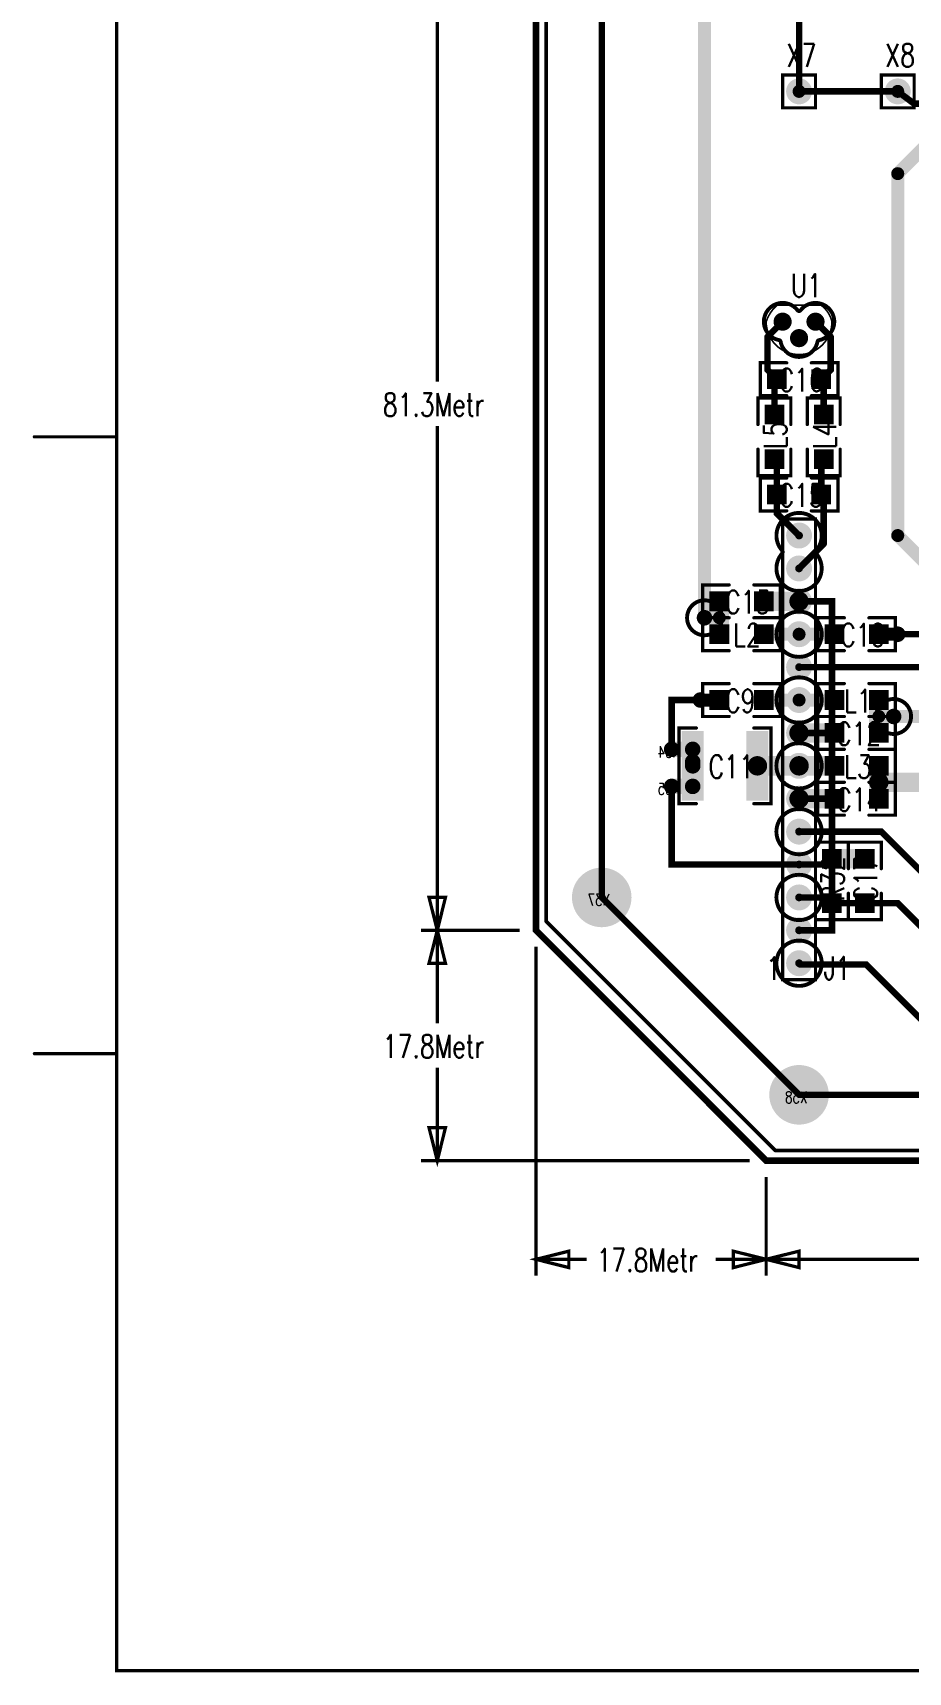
# Model space of a CAD drawing. Extents: x -105 to 180, y -98 to 99.
# Drawn here: x -104.9 to -37.3, y -97.9 to 28.7 of the extents above; entities that cross this region are included whole.
import ezdxf

# ---------------------------------------------------------------- set-up
doc = ezdxf.new("R2010")
doc.units = 0
for name, pattern in [('SIG_0', [2, 1, 1]), ('SIG_1', [2, 1, 1]), ('SIG_14', [2, 1, 1]), ('SIG_15', [2, 1, 1]), ('SIG_16', [2, 1, 1]), ('SIG_17', [2, 1, 1]), ('SIG_18', [2, 1, 1]), ('SIG_2', [2, 1, 1]), ('SIG_3', [2, 1, 1]), ('SIG_34', [2, 1, 1]), ('SIG_35', [2, 1, 1]), ('SIG_36', [2, 1, 1]), ('SIG_59', [2, 1, 1]), ('SIG_61', [2, 1, 1])]:
    doc.linetypes.add(name, pattern=pattern)
for name, color, linetype in [('2D_LINE_00', 1, 'CONTINUOUS'), ('BOARD_OUTLINE_00', 5, 'CONTINUOUS'), ('DIMENSION_24', 5, 'CONTINUOUS'), ('DRIL_NPLTE_THRU_01', 16, 'CONTINUOUS'), ('DRIL_NPLTE_THRU_02', 176, 'CONTINUOUS'), ('DRIL_NPLTE_THRU_04', 56, 'CONTINUOUS'), ('DRIL_PLTE_THRU_01', 16, 'CONTINUOUS'), ('DRIL_PLTE_THRU_02', 176, 'CONTINUOUS'), ('DRIL_PLTE_THRU_04', 56, 'CONTINUOUS'), ('DRIL_SYMBOL', 5, 'CONTINUOUS'), ('PADS_BOT', 2, 'CONTINUOUS'), ('PADS_INNER', 1, 'CONTINUOUS'), ('PADS_TOP', 1, 'CONTINUOUS'), ('PART_NAME_01', 2, 'CONTINUOUS'), ('PART_NAME_04', 4, 'CONTINUOUS'), ('PART_TOP_2DLINE_00', 254, 'CONTINUOUS'), ('PART_TOP_2DLINE_01', 254, 'CONTINUOUS'), ('POUR_OUTLINE_04', 2, 'CONTINUOUS'), ('POUR_VIATHERM_04', 2, 'CONTINUOUS'), ('POUR_VOID_04', 2, 'CONTINUOUS'), ('TEXT_01', 1, 'CONTINUOUS'), ('TEXT_21', 3, 'CONTINUOUS'), ('TEXT_24', 6, 'CONTINUOUS'), ('TEXT_27', 4, 'CONTINUOUS'), ('TRACE_01', 1, 'CONTINUOUS'), ('TRACE_02', 5, 'CONTINUOUS'), ('TRACE_04', 2, 'CONTINUOUS'), ('VIAPTS', 1, 'CONTINUOUS')]:
    doc.layers.add(name, color=color, linetype=linetype)
doc.styles.add('W0$127', font='simplex', dxfattribs={"width": 0.75})
doc.styles.add('W0$2', font='simplex', dxfattribs={"width": 0.75})
doc.styles.add('W0$254', font='simplex', dxfattribs={"width": 0.75})

# ---------------------------------------------------------------- blocks, each defined once
blk = doc.blocks.new('SMOOTH_0$5')
at = {"const_width": 0.25}
blk.add_lwpolyline([(-0.125, 0, 1), (0.125, 0, 1)], format="xyb", close=True, dxfattribs=at)
blk = doc.blocks.new('BOARD_24')
at = {"layer": 'BOARD_OUTLINE_00', "const_width": 0.5}
blk.add_lwpolyline([(0, 0), (-81.28, 0), (-106.68, -25.4), (-106.68, -106.68), (-88.9, -124.46), (7.62, -124.46), (25.4, -106.68), (25.4, -25.4)], close=True, dxfattribs=at)
at = {"layer": 'BOARD_OUTLINE_00'}
for p in [(-106.68, -106.68), (-88.9, -124.46)]:
    blk.add_blockref('SMOOTH_0$5', p, dxfattribs=at)
blk = doc.blocks.new('SMOOTH_0$254')
at = {"const_width": 0.127}
blk.add_lwpolyline([(-0.0635, 0, 1), (0.0635, 0, 1)], format="xyb", close=True, dxfattribs=at)
blk = doc.blocks.new('DRAWING_5')
at = {"layer": '2D_LINE_00', "const_width": 0.254}
blk.add_lwpolyline([(271.78, 0), (271.78, 190.5), (0, 190.5), (0, 0)], close=True, dxfattribs=at)
for points in [[(0, 95.25), (-6.35, 95.25)], [(0, 47.625), (-6.35, 47.625)]]:
    blk.add_lwpolyline(points, dxfattribs=at)
at = {"layer": '2D_LINE_00'}
for p in [(-6.35, 95.25), (0, 95.25), (-6.35, 47.625), (0, 47.625), (0, 0)]:
    blk.add_blockref('SMOOTH_0$254', p, dxfattribs=at)
blk = doc.blocks.new('D_2dfeghi_53')
at = {"layer": 'DIMENSION_24'}
for points, const_width in [([(-1.27, 81.28), (-8.89, 81.28)], 0.254), ([(-7.62, 81.28), (-7.62, 42.35)], 0.254), ([(0, 81.28), (0, 81.28)], 0.0254), ([(-7.62, 0), (-7.62, 38.93)], 0.254), ([(-1.27, 0), (-8.89, 0)], 0.254), ([(0, 0), (0, 0)], 0.0254)]:
    blk.add_lwpolyline(points, dxfattribs=dict(at, const_width=const_width))
at = {"layer": 'DIMENSION_24', "const_width": 0.254}
for points in [[(-7.62, 81.28), (-6.99, 78.74), (-8.26, 78.74)], [(-7.62, 0), (-8.26, 2.54), (-6.99, 2.54)]]:
    blk.add_lwpolyline(points, close=True, dxfattribs=at)
at = {"layer": 'TEXT_24', "style": 'W0$254', "width": 0.75}
blk.add_text('81.3Metr', height=1.778, dxfattribs=at).set_placement((-11.83, 39.69))
blk = doc.blocks.new('D_2dfeghi_54')
at = {"layer": 'DIMENSION_24'}
for points, const_width in [([(-19.05, 17.78), (-26.67, 17.78)], 0.254), ([(-25.4, 17.78), (-25.4, 10.6)], 0.254), ([(-17.78, 17.78), (-17.78, 17.78)], 0.0254), ([(-25.4, 0), (-25.4, 7.18)], 0.254), ([(-1.27, 0), (-26.67, 0)], 0.254), ([(0, 0), (0, 0)], 0.0254)]:
    blk.add_lwpolyline(points, dxfattribs=dict(at, const_width=const_width))
at = {"layer": 'DIMENSION_24', "const_width": 0.254}
for points in [[(-25.4, 17.78), (-24.77, 15.24), (-26.04, 15.24)], [(-25.4, 0), (-26.04, 2.54), (-24.77, 2.54)]]:
    blk.add_lwpolyline(points, close=True, dxfattribs=at)
at = {"layer": 'TEXT_24', "style": 'W0$254', "width": 0.75}
blk.add_text('17.8Metr', height=1.778, dxfattribs=at).set_placement((-29.61, 7.94))
blk = doc.blocks.new('D_1dfeghi_55')
at = {"layer": 'DIMENSION_24'}
for points, const_width in [([(0, 0), (0, 0)], 0.0254), ([(0, -1.27), (0, -26.67)], 0.254), ([(17.78, -19.05), (17.78, -26.67)], 0.254), ([(17.78, -17.78), (17.78, -17.78)], 0.0254), ([(0, -25.4), (3.91, -25.4)], 0.254), ([(17.78, -25.4), (13.87, -25.4)], 0.254)]:
    blk.add_lwpolyline(points, dxfattribs=dict(at, const_width=const_width))
at = {"layer": 'DIMENSION_24', "const_width": 0.254}
for points in [[(0, -25.4), (2.54, -24.77), (2.54, -26.04)], [(17.78, -25.4), (15.24, -26.04), (15.24, -24.77)]]:
    blk.add_lwpolyline(points, close=True, dxfattribs=at)
at = {"layer": 'TEXT_24', "style": 'W0$254', "width": 0.75}
blk.add_text('17.8Metr', height=1.778, dxfattribs=at).set_placement((4.68, -26.35))
blk = doc.blocks.new('D_1dfeghi_56')
at = {"layer": 'DIMENSION_24'}
for points, const_width in [([(0, 0), (0, 0)], 0.0254), ([(0, -1.27), (0, -8.89)], 0.254), ([(0, -7.62), (43.05, -7.62)], 0.254)]:
    blk.add_lwpolyline(points, dxfattribs=dict(at, const_width=const_width))
at = {"layer": 'DIMENSION_24', "const_width": 0.254}
blk.add_lwpolyline([(0, -7.62), (2.54, -6.99), (2.54, -8.26)], close=True, dxfattribs=at)
blk = doc.blocks.new('POUR_VOID_27')
at = {"layer": 'POUR_VOID_04', "const_width": 0.3}
blk.add_lwpolyline([(-526.18, -438.15, 1), (-523.48, -438.15, 1)], format="xyb", close=True, dxfattribs=at)
blk = doc.blocks.new('POUR_VOID_26')
at = {"layer": 'POUR_VOID_04', "const_width": 0.3}
blk.add_lwpolyline([(-522.86, -421.38, 1), (-517.22, -421.38, 1)], format="xyb", close=True, dxfattribs=at)
blk = doc.blocks.new('POUR_VOID_25')
at = {"layer": 'POUR_VOID_04', "const_width": 0.3}
blk.add_lwpolyline([(-518.38, -426.06, 1), (-512.34, -426.06, 1)], format="xyb", close=True, dxfattribs=at)
blk = doc.blocks.new('POUR_VOID_24')
at = {"layer": 'POUR_VOID_04', "const_width": 0.3}
blk.add_lwpolyline([(-512.28, -429.06, 1), (-506.64, -429.06, 1)], format="xyb", close=True, dxfattribs=at)
blk = doc.blocks.new('POUR_VOID_23')
at = {"layer": 'POUR_VOID_04', "const_width": 0.3}
blk.add_lwpolyline([(-501.73, -448.31, 1), (-499.03, -448.31, 1)], format="xyb", close=True, dxfattribs=at)
blk = doc.blocks.new('POUR_VOID_22')
at = {"layer": 'POUR_VOID_04', "const_width": 0.3}
blk.add_lwpolyline([(-557.29, -425.45, 1), (-554.59, -425.45, 1)], format="xyb", close=True, dxfattribs=at)
blk = doc.blocks.new('POUR_VOID_21')
at = {"layer": 'POUR_VOID_04', "const_width": 0.3}
blk.add_lwpolyline([(-546.78, -358.14, 1), (-542.88, -358.14, 1)], format="xyb", close=True, dxfattribs=at)
blk = doc.blocks.new('POUR_VOID_20')
at = {"layer": 'POUR_VOID_04', "const_width": 0.3}
blk.add_lwpolyline([(-548.520938, -401.708038, -1.450670788), (-547.096886, -404.014052, 0.307097499), (-547.215948, -404.133114, -0.8264384271), (-550.064052, -404.133114, 0.307097499), (-550.183114, -404.014052, -1.450670788), (-548.759062, -401.708038, 0.493547083)], format="xyb", close=True, dxfattribs=at)
blk = doc.blocks.new('POUR_VOID_19')
at = {"layer": 'POUR_VOID_04', "const_width": 0.3}
blk.add_lwpolyline([(-549.94, -420.27, -2.243148), (-547.34, -420.27, 0.383314), (-547.34, -420.47, -2.243148), (-549.94, -420.47, 0.383314)], format="xyb", close=True, dxfattribs=at)
blk = doc.blocks.new('POUR_VOID_18')
at = {"layer": 'POUR_VOID_04', "const_width": 0.3}
blk.add_lwpolyline([(-550.39, -426.72, 1), (-546.89, -426.72, 1)], format="xyb", close=True, dxfattribs=at)
blk = doc.blocks.new('POUR_VOID_17')
at = {"layer": 'POUR_VOID_04', "const_width": 0.3}
blk.add_lwpolyline([(-550.39, -431.8, 1), (-546.89, -431.8, 1)], format="xyb", close=True, dxfattribs=at)
blk = doc.blocks.new('POUR_VOID_16')
at = {"layer": 'POUR_VOID_04', "const_width": 0.3}
blk.add_lwpolyline([(-550.39, -436.88, 1), (-546.89, -436.88, 1)], format="xyb", close=True, dxfattribs=at)
blk = doc.blocks.new('POUR_VOID_15')
at = {"layer": 'POUR_VOID_04', "const_width": 0.3}
blk.add_lwpolyline([(-550.39, -441.96, 1), (-546.89, -441.96, 1)], format="xyb", close=True, dxfattribs=at)
blk = doc.blocks.new('POUR_VOID_14')
at = {"layer": 'POUR_VOID_04', "const_width": 0.3}
blk.add_lwpolyline([(-550.39, -447.04, 1), (-546.89, -447.04, 1)], format="xyb", close=True, dxfattribs=at)
blk = doc.blocks.new('POUR_VOID_13')
at = {"layer": 'POUR_VOID_04', "const_width": 0.3}
blk.add_lwpolyline([(-550.39, -452.12, 1), (-546.89, -452.12, 1)], format="xyb", close=True, dxfattribs=at)
blk = doc.blocks.new('POUR_VOID_12')
at = {"layer": 'POUR_VOID_04', "const_width": 0.3}
blk.add_lwpolyline([(-542.69, -433.07, 1), (-539.99, -433.07, 1)], format="xyb", close=True, dxfattribs=at)
blk = doc.blocks.new('POUR_VOID_11')
at = {"layer": 'POUR_VOID_04', "const_width": 0.3}
blk.add_lwpolyline([(-523.64, -363.86, 1), (-520.94, -363.86, 1)], format="xyb", close=True, dxfattribs=at)
blk = doc.blocks.new('POUR_VOID_10')
at = {"layer": 'POUR_VOID_04', "const_width": 0.3}
blk.add_lwpolyline([(-532.44, -370.84, 1), (-522.93, -370.84, 1)], format="xyb", close=True, dxfattribs=at)
blk = doc.blocks.new('POUR_VOID_9')
at = {"layer": 'POUR_VOID_04', "const_width": 0.3}
blk.add_lwpolyline([(-534.08, -381.95, 1), (-530.18, -381.95, 1)], format="xyb", close=True, dxfattribs=at)
blk = doc.blocks.new('POUR_VOID_8')
at = {"layer": 'POUR_VOID_04', "const_width": 0.3}
blk.add_lwpolyline([(-529.16, -420.39), (-529.16, -422.89, -0.414214), (-529.61, -423.34), (-532.11, -423.34, -0.414214), (-532.56, -422.89), (-532.56, -420.39, -0.414214), (-532.11, -419.94), (-529.61, -419.94, -0.414214)], format="xyb", close=True, dxfattribs=at)
blk = doc.blocks.new('POUR_VOID_7')
at = {"layer": 'POUR_VOID_04', "const_width": 0.3}
blk.add_lwpolyline([(-513.48, -350.52, 1), (-510.78, -350.52, 1)], format="xyb", close=True, dxfattribs=at)
blk = doc.blocks.new('POUR_VOID_6')
at = {"layer": 'POUR_VOID_04', "const_width": 0.3}
blk.add_lwpolyline([(-498.46, -374.65, 1), (-488.96, -374.65, 1)], format="xyb", close=True, dxfattribs=at)
blk = doc.blocks.new('POUR_VOID_5')
at = {"layer": 'POUR_VOID_04', "const_width": 0.3}
blk.add_lwpolyline([(-486.96, -393.67, -4.964607), (-488.89, -395.47, 0.676408), (-489.09, -395.27, -0.465493), (-494.12, -392.61, 0.502698), (-494.34, -392.51, -0.347652), (-499.5, -391.66, 0.401293), (-499.71, -391.64, -0.296276), (-505.14, -392.28, 0.344346), (-505.32, -392.32, -0.304182), (-511.13, -393.97, 0.36004), (-511.31, -394.04, -0.308704), (-515.95, -396.4, 0.448709), (-516.12, -396.55, -0.398169), (-519.87, -400.42, 0.562848), (-519.99, -400.64, -3.370465), (-523.41, -398.9, 0.562847), (-523.31, -398.67, -0.594014), (-520.09, -392.58, 0.448709), (-519.94, -392.41, -0.4911), (-514.77, -387.24, 0.360041), (-514.61, -387.14, -0.48598), (-506.61, -384.21, 0.344345), (-506.42, -384.19, -0.477045), (-498.67, -385.1, 0.401294), (-498.47, -385.15, -0.535524), (-492.19, -388.3, 0.502698), (-491.98, -388.42, -0.69952), (-487.14, -393.46, 0.676408)], format="xyb", close=True, dxfattribs=at)
blk = doc.blocks.new('POUR_VOID_4')
at = {"layer": 'POUR_VOID_04', "const_width": 0.3}
blk.add_lwpolyline([(-485.22, -431.17, 1), (-482.52, -431.17, 1)], format="xyb", close=True, dxfattribs=at)
blk = doc.blocks.new('POUR_VOID_3')
at = {"layer": 'POUR_VOID_04', "const_width": 0.3}
blk.add_lwpolyline([(-472.84, -350.76), (-472.84, -352.96, -0.414214), (-473.29, -353.41), (-474.31, -353.41, -0.414214), (-474.76, -352.96), (-474.76, -350.76, -0.414214), (-474.31, -350.31), (-473.29, -350.31, -0.414214)], format="xyb", close=True, dxfattribs=at)
blk = doc.blocks.new('POUR_OUTLINE_2')
at = {"layer": 'POUR_OUTLINE_04', "const_width": 0.3}
blk.add_lwpolyline([(-437.665, -448.820736), (-437.665, -369.059264, 0.1989123674), (-437.708934, -368.953198), (-462.933198, -343.728934, 0.1989123674), (-463.039264, -343.685), (-542.800736, -343.685, 0.1989123674), (-542.906802, -343.728934), (-568.131066, -368.953198, 0.1989123674), (-568.175, -369.059264), (-568.175, -448.820736, 0.1989123674), (-568.131066, -448.926802), (-550.526802, -466.531066, 0.1989123674), (-550.420736, -466.575), (-455.419264, -466.575, 0.1989123674), (-455.313198, -466.531066), (-437.708934, -448.926802, 0.1989123674)], format="xyb", close=True, dxfattribs=at)
for name in ['POUR_VOID_7', 'POUR_VOID_3', 'POUR_VOID_21', 'POUR_VOID_11', 'POUR_VOID_10', 'POUR_VOID_6', 'POUR_VOID_9', 'POUR_VOID_5', 'POUR_VOID_20', 'POUR_VOID_19', 'POUR_VOID_26', 'POUR_VOID_8', 'POUR_VOID_22', 'POUR_VOID_25', 'POUR_VOID_18', 'POUR_VOID_24', 'POUR_VOID_17', 'POUR_VOID_4', 'POUR_VOID_12', 'POUR_VOID_16', 'POUR_VOID_27', 'POUR_VOID_15', 'POUR_VOID_14', 'POUR_VOID_23', 'POUR_VOID_13']:
    blk.add_blockref(name, (0, 0))
blk = doc.blocks.new('POUR_VIATHERM_34')
at = {"layer": 'POUR_VIATHERM_04'}
for points in [[(-556.26, -431.2), (-556.26, -431.2)], [(-556.86, -431.8), (-556.86, -431.8)], [(-556.26, -432.4), (-556.26, -432.4)], [(-555.66, -431.8), (-555.66, -431.8)]]:
    blk.add_lwpolyline(points, dxfattribs=at)
blk = doc.blocks.new('POUR_VIATHERM_35')
at = {"layer": 'POUR_VIATHERM_04'}
for points in [[(-541.02, -426.12), (-541.02, -426.12)], [(-541.62, -426.72), (-541.62, -426.72)], [(-541.02, -427.32), (-541.02, -427.32)], [(-540.42, -426.72), (-540.42, -426.72)]]:
    blk.add_lwpolyline(points, dxfattribs=at)
blk = doc.blocks.new('POUR_HEADER_1')
for name in ['POUR_OUTLINE_2', 'POUR_VIATHERM_35', 'POUR_VIATHERM_34']:
    blk.add_blockref(name, (541.02, 343.535))
blk = doc.blocks.new('PART_BODY_TOP_1')
at = {"layer": 'PART_TOP_2DLINE_00', "const_width": 0.254}
for points in [[(-0.9525, 1.27), (-2.9972, 1.27), (-2.9972, -1.27), (-0.9525, -1.27)], [(0.9525, 1.27), (2.9972, 1.27), (2.9972, -1.27), (0.9525, -1.27)]]:
    blk.add_lwpolyline(points, dxfattribs=at)
at = {"layer": 'PART_TOP_2DLINE_00'}
for p in [(-2.9972, 1.27), (-0.9525, 1.27), (0.9525, 1.27), (2.9972, 1.27), (-2.9972, -1.27), (-0.9525, -1.27), (0.9525, -1.27), (2.9972, -1.27)]:
    blk.add_blockref('SMOOTH_0$254', p, dxfattribs=at)
blk = doc.blocks.new('DRIL_SYMBOL_0')
at = {"layer": 'DRIL_SYMBOL', "const_width": 0.0508}
for points in [[(-0.254, 0), (0.254, 0)], [(0, -0.254), (0, 0.254)]]:
    blk.add_lwpolyline(points, dxfattribs=at)
blk = doc.blocks.new('DRIL_HOLE_0')
blk.add_lwpolyline([(0, 0, 1), (0, 0, 1)], format="xyb", close=True)
blk.add_blockref('DRIL_SYMBOL_0', (0, 0))
blk = doc.blocks.new('PAD_0')
blk.add_lwpolyline([(0, 0, 1), (0, 0, 1)], format="xyb", close=True)
blk = doc.blocks.new('PAD_1')
at = {"const_width": 1.524}
blk.add_lwpolyline([(-0.762, 0), (0.762, 0)], dxfattribs=at)
blk = doc.blocks.new('STK_TOP_5')
at = {"layer": 'DRIL_PLTE_THRU_01'}
blk.add_blockref('DRIL_HOLE_0', (0, 0), dxfattribs=at)
at = {"layer": 'DRIL_PLTE_THRU_02'}
blk.add_blockref('DRIL_HOLE_0', (0, 0), dxfattribs=at)
at = {"layer": 'DRIL_PLTE_THRU_04'}
blk.add_blockref('DRIL_HOLE_0', (0, 0), dxfattribs=at)
at = {"layer": 'PADS_BOT'}
blk.add_blockref('PAD_0', (0, 0), dxfattribs=at)
at = {"layer": 'PADS_INNER'}
blk.add_blockref('PAD_0', (0, 0), dxfattribs=at)
at = {"layer": 'PADS_TOP'}
blk.add_blockref('PAD_1', (0, 0), dxfattribs=at)
blk = doc.blocks.new('SYM_TOP_2')
for name, p in [('PART_BODY_TOP_1', (0, 0)), ('STK_TOP_5', (-1.7145, 0)), ('STK_TOP_5', (1.7145, 0))]:
    blk.add_blockref(name, p)
blk = doc.blocks.new('PART_TOP_18')
blk.add_blockref('SYM_TOP_2', (0, 0))
at = {"layer": 'PART_NAME_01', "style": 'W0$254', "width": 0.75}
blk.add_text('C15', height=1.778, rotation=180, dxfattribs=at).set_placement((1.5875, 0.9525))
blk = doc.blocks.new('PART_TOP_25')
blk.add_blockref('SYM_TOP_2', (0, 0))
at = {"layer": 'PART_NAME_01', "style": 'W0$254', "width": 0.75}
blk.add_text('L3', height=1.778, dxfattribs=at).set_placement((-0.9525, -0.9525))
blk = doc.blocks.new('PART_TOP_26')
blk.add_blockref('SYM_TOP_2', (0, 0))
at = {"layer": 'PART_NAME_01', "style": 'W0$254', "width": 0.75}
blk.add_text('L1', height=1.778, dxfattribs=at).set_placement((-0.9525, -0.9525))
blk = doc.blocks.new('PART_TOP_27')
blk.add_blockref('SYM_TOP_2', (0, 0))
at = {"layer": 'PART_NAME_01', "style": 'W0$254', "width": 0.75}
blk.add_text('L2', height=1.778, rotation=180, dxfattribs=at).set_placement((0.63, 0.95))
blk = doc.blocks.new('PART_TOP_28')
blk.add_blockref('SYM_TOP_2', (0, 0))
at = {"layer": 'PART_NAME_01', "style": 'W0$254', "width": 0.75}
blk.add_text('C14', height=1.778, rotation=180, dxfattribs=at).set_placement((1.5875, 0.9525))
blk = doc.blocks.new('PART_TOP_29')
blk.add_blockref('SYM_TOP_2', (0, 0))
at = {"layer": 'PART_NAME_01', "style": 'W0$254', "width": 0.75}
blk.add_text('C12', height=1.778, rotation=180, dxfattribs=at).set_placement((1.5875, 0.9525))
blk = doc.blocks.new('PART_TOP_30')
blk.add_blockref('SYM_TOP_2', (0, 0))
at = {"layer": 'PART_NAME_01', "style": 'W0$254', "width": 0.75}
blk.add_text('C13', height=1.778, rotation=180, dxfattribs=at).set_placement((1.27, 0.95))
blk = doc.blocks.new('PART_TOP_35')
blk.add_blockref('SYM_TOP_2', (0, 0))
at = {"layer": 'PART_NAME_01', "style": 'W0$254', "width": 0.75}
blk.add_text('L4', height=1.778, dxfattribs=at).set_placement((-0.9525, -0.9525))
blk = doc.blocks.new('PART_TOP_36')
blk.add_blockref('SYM_TOP_2', (0, 0))
at = {"layer": 'PART_NAME_01', "style": 'W0$254', "width": 0.75}
blk.add_text('L5', height=1.778, dxfattribs=at).set_placement((-0.9525, -0.9525))
blk = doc.blocks.new('PART_TOP_37')
blk.add_blockref('SYM_TOP_2', (0, 0))
at = {"layer": 'PART_NAME_01', "style": 'W0$254', "width": 0.75}
blk.add_text('C16', height=1.778, rotation=180, dxfattribs=at).set_placement((1.5875, 0.9525))
blk = doc.blocks.new('PART_BODY_TOP_7')
at = {"layer": 'PART_TOP_2DLINE_00', "const_width": 0.254}
blk.add_lwpolyline([(-1.27, 1.27), (34.29, 1.27), (34.29, -1.27), (-1.27, -1.27)], close=True, dxfattribs=at)
at = {"layer": 'PART_TOP_2DLINE_00'}
for p in [(-1.27, 1.27), (34.29, 1.27), (-1.27, -1.27), (34.29, -1.27)]:
    blk.add_blockref('SMOOTH_0$254', p, dxfattribs=at)
blk = doc.blocks.new('DRIL_SYMBOL_0$6')
at = {"layer": 'DRIL_SYMBOL', "const_width": 0.0508}
for points in [[(-0.254, 0), (0.254, 0)], [(0, -0.254), (0, 0.254)]]:
    blk.add_lwpolyline(points, dxfattribs=at)
blk = doc.blocks.new('DRIL_HOLE_0$6')
at = {"const_width": 0.3}
blk.add_lwpolyline([(-0.15, 0, 1), (0.15, 0, 1)], format="xyb", close=True, dxfattribs=at)
blk.add_blockref('DRIL_SYMBOL_0$6', (0, 0))
blk = doc.blocks.new('PAD_5')
at = {"const_width": 1}
blk.add_lwpolyline([(0, -0.5, 1), (0, 0.5, 1)], format="xyb", close=True, dxfattribs=at)
blk = doc.blocks.new('STK_TOP_142')
at = {"layer": 'DRIL_PLTE_THRU_01'}
blk.add_blockref('DRIL_HOLE_0$6', (0, 0), dxfattribs=at)
at = {"layer": 'DRIL_PLTE_THRU_02'}
blk.add_blockref('DRIL_HOLE_0$6', (0, 0), dxfattribs=at)
at = {"layer": 'DRIL_PLTE_THRU_04'}
blk.add_blockref('DRIL_HOLE_0$6', (0, 0), dxfattribs=at)
at = {"layer": 'PADS_BOT'}
blk.add_blockref('PAD_5', (0, 0), dxfattribs=at)
at = {"layer": 'PADS_INNER'}
blk.add_blockref('PAD_5', (0, 0), dxfattribs=at)
at = {"layer": 'PADS_TOP'}
blk.add_blockref('PAD_5', (0, 0), dxfattribs=at)
blk = doc.blocks.new('SYM_TOP_20')
for name, p in [('PART_BODY_TOP_7', (0, 0)), ('STK_TOP_142', (0, 0)), ('STK_TOP_142', (2.54, 0)), ('STK_TOP_142', (5.08, 0)), ('STK_TOP_142', (7.62, 0)), ('STK_TOP_142', (10.16, 0)), ('STK_TOP_142', (12.7, 0)), ('STK_TOP_142', (15.24, 0)), ('STK_TOP_142', (17.78, 0)), ('STK_TOP_142', (20.32, 0)), ('STK_TOP_142', (22.86, 0)), ('STK_TOP_142', (25.4, 0)), ('STK_TOP_142', (27.94, 0)), ('STK_TOP_142', (30.48, 0)), ('STK_TOP_142', (33.02, 0))]:
    blk.add_blockref(name, p)
blk = doc.blocks.new('PART_TOP_59')
blk.add_blockref('SYM_TOP_20', (0, 0))
at = {"layer": 'PART_NAME_01', "style": 'W0$254', "width": 0.75}
blk.add_text('J1', height=1.778, rotation=270, dxfattribs=at).set_placement((-1.27, -1.91))
blk = doc.blocks.new('PART_TOP_66')
blk.add_blockref('SYM_TOP_2', (0, 0))
at = {"layer": 'PART_NAME_01', "style": 'W0$254', "width": 0.75}
blk.add_text('C17', height=1.778, rotation=180, dxfattribs=at).set_placement((1.59, 0.95))
blk = doc.blocks.new('PART_TOP_67')
blk.add_blockref('SYM_TOP_2', (0, 0))
at = {"layer": 'PART_NAME_01', "style": 'W0$254', "width": 0.75}
blk.add_text('R32', height=1.778, rotation=180, dxfattribs=at).set_placement((1.59, 0.95))
blk = doc.blocks.new('PART_TOP_90')
blk.add_blockref('SYM_TOP_2', (0, 0))
at = {"layer": 'PART_NAME_01', "style": 'W0$254', "width": 0.75}
blk.add_text('C10', height=1.778, rotation=180, dxfattribs=at).set_placement((1.27, 0.95))
blk = doc.blocks.new('PART_TOP_91')
blk.add_blockref('SYM_TOP_2', (0, 0))
at = {"layer": 'PART_NAME_01', "style": 'W0$254', "width": 0.75}
blk.add_text('C9', height=1.778, rotation=180, dxfattribs=at).set_placement((1.27, 0.95))
blk = doc.blocks.new('PART_BODY_TOP_9')
at = {"layer": 'PART_TOP_2DLINE_00', "const_width": 0.254}
blk.add_lwpolyline([(-1.27, 1.27), (1.27, 1.27), (1.27, -1.27), (-1.27, -1.27)], close=True, dxfattribs=at)
at = {"layer": 'PART_TOP_2DLINE_00'}
for p in [(-1.27, 1.27), (1.27, 1.27), (-1.27, -1.27), (1.27, -1.27)]:
    blk.add_blockref('SMOOTH_0$254', p, dxfattribs=at)
blk = doc.blocks.new('DRIL_SYMBOL_1')
at = {"layer": 'DRIL_SYMBOL', "const_width": 0.0508}
for points in [[(-0.254, 0), (0.254, 0)], [(0, -0.254), (0, 0.254)]]:
    blk.add_lwpolyline(points, dxfattribs=at)
blk = doc.blocks.new('DRIL_HOLE_1')
at = {"const_width": 0.5}
blk.add_lwpolyline([(-0.25, 0, 1), (0.25, 0, 1)], format="xyb", close=True, dxfattribs=at)
blk.add_blockref('DRIL_SYMBOL_1', (0, 0))
blk = doc.blocks.new('STK_TOP_38')
at = {"layer": 'DRIL_PLTE_THRU_01'}
blk.add_blockref('DRIL_HOLE_1', (0, 0), dxfattribs=at)
at = {"layer": 'DRIL_PLTE_THRU_02'}
blk.add_blockref('DRIL_HOLE_1', (0, 0), dxfattribs=at)
at = {"layer": 'DRIL_PLTE_THRU_04'}
blk.add_blockref('DRIL_HOLE_1', (0, 0), dxfattribs=at)
at = {"layer": 'PADS_BOT'}
blk.add_blockref('PAD_5', (0, 0), dxfattribs=at)
at = {"layer": 'PADS_INNER'}
blk.add_blockref('PAD_5', (0, 0), dxfattribs=at)
at = {"layer": 'PADS_TOP'}
blk.add_blockref('PAD_5', (0, 0), dxfattribs=at)
blk = doc.blocks.new('SYM_TOP_15')
for name in ['PART_BODY_TOP_9', 'STK_TOP_38']:
    blk.add_blockref(name, (0, 0))
blk = doc.blocks.new('PART_TOP_100')
blk.add_blockref('SYM_TOP_15', (0, 0))
at = {"layer": 'PART_NAME_01', "style": 'W0$254', "width": 0.75}
blk.add_text('X7', height=1.778, dxfattribs=at).set_placement((-0.9525, 1.905))
blk = doc.blocks.new('PART_TOP_101')
blk.add_blockref('SYM_TOP_15', (0, 0))
at = {"layer": 'PART_NAME_01', "style": 'W0$254', "width": 0.75}
blk.add_text('X8', height=1.778, dxfattribs=at).set_placement((-0.9525, 1.905))
blk = doc.blocks.new('PART_BODY_TOP_22')
at = {"layer": 'PART_TOP_2DLINE_00', "const_width": 0.254}
for points in [[(-2.2225, 2.921), (-3.556, 2.921), (-3.556, -2.921), (-2.2225, -2.921)], [(2.2225, 2.921), (3.556, 2.921), (3.556, -2.921), (2.2225, -2.921)]]:
    blk.add_lwpolyline(points, dxfattribs=at)
at = {"layer": 'PART_TOP_2DLINE_00'}
for p in [(-3.556, 2.921), (-2.2225, 2.921), (2.2225, 2.921), (3.556, 2.921), (-3.556, -2.921), (-2.2225, -2.921), (2.2225, -2.921), (3.556, -2.921)]:
    blk.add_blockref('SMOOTH_0$254', p, dxfattribs=at)
blk = doc.blocks.new('PAD_13')
at = {"const_width": 1.7}
blk.add_lwpolyline([(-2.7, 0), (2.7, 0)], dxfattribs=at)
blk = doc.blocks.new('STK_TOP_122')
at = {"layer": 'DRIL_PLTE_THRU_01'}
blk.add_blockref('DRIL_HOLE_0', (0, 0), dxfattribs=at)
at = {"layer": 'DRIL_PLTE_THRU_02'}
blk.add_blockref('DRIL_HOLE_0', (0, 0), dxfattribs=at)
at = {"layer": 'DRIL_PLTE_THRU_04'}
blk.add_blockref('DRIL_HOLE_0', (0, 0), dxfattribs=at)
at = {"layer": 'PADS_BOT'}
blk.add_blockref('PAD_0', (0, 0), dxfattribs=at)
at = {"layer": 'PADS_INNER'}
blk.add_blockref('PAD_0', (0, 0), dxfattribs=at)
at = {"layer": 'PADS_TOP', "rotation": 90}
blk.add_blockref('PAD_13', (0, 0), dxfattribs=at)
blk = doc.blocks.new('SYM_TOP_16')
for name, p in [('PART_BODY_TOP_22', (0, 0)), ('STK_TOP_122', (-2.5, 0)), ('STK_TOP_122', (2.5, 0))]:
    blk.add_blockref(name, p)
blk = doc.blocks.new('PART_TOP_113')
blk.add_blockref('SYM_TOP_16', (0, 0))
at = {"layer": 'PART_NAME_01', "style": 'W0$254', "width": 0.75}
blk.add_text('C11', height=1.778, rotation=180, dxfattribs=at).set_placement((1.27, 0.95))
blk = doc.blocks.new('SMOOTH_0$127')
at = {"const_width": 0.0635}
blk.add_lwpolyline([(-0.03175, 0, 1), (0.03175, 0, 1)], format="xyb", close=True, dxfattribs=at)
blk = doc.blocks.new('PART_BODY_TOP_4')
at = {"layer": 'PART_TOP_2DLINE_01', "const_width": 0.127}
blk.add_lwpolyline([(-2.9718, 1.27, 0.13342849), (-3.81, 0, 1), (1.27, 0, 0.17902762), (0.4318, 1.27)], format="xyb", dxfattribs=at)
blk.add_lwpolyline([(-2.9718, 1.27), (0.4318, 1.27)], dxfattribs=at)
at = {"layer": 'PART_TOP_2DLINE_01'}
for p in [(-2.9718, 1.27), (-2.9718, 1.27), (0.4318, 1.27), (0.4318, 1.27), (-3.81, 0), (1.27, 0)]:
    blk.add_blockref('SMOOTH_0$127', p, dxfattribs=at)
blk = doc.blocks.new('DRIL_SYMBOL_0$8')
at = {"layer": 'DRIL_SYMBOL', "const_width": 0.0508}
for points in [[(-0.254, 0), (0.254, 0)], [(0, -0.254), (0, 0.254)]]:
    blk.add_lwpolyline(points, dxfattribs=at)
blk = doc.blocks.new('DRIL_HOLE_0$8')
at = {"const_width": 0.4}
blk.add_lwpolyline([(-0.2, 0, 1), (0.2, 0, 1)], format="xyb", close=True, dxfattribs=at)
blk.add_blockref('DRIL_SYMBOL_0$8', (0, 0))
blk = doc.blocks.new('PAD_18')
at = {"const_width": 0.7}
blk.add_lwpolyline([(0, -0.35, 1), (0, 0.35, 1)], format="xyb", close=True, dxfattribs=at)
blk = doc.blocks.new('STK_TOP_140')
at = {"layer": 'DRIL_PLTE_THRU_01'}
blk.add_blockref('DRIL_HOLE_0$8', (0, 0), dxfattribs=at)
at = {"layer": 'DRIL_PLTE_THRU_02'}
blk.add_blockref('DRIL_HOLE_0$8', (0, 0), dxfattribs=at)
at = {"layer": 'DRIL_PLTE_THRU_04'}
blk.add_blockref('DRIL_HOLE_0$8', (0, 0), dxfattribs=at)
at = {"layer": 'PADS_BOT'}
blk.add_blockref('PAD_18', (0, 0), dxfattribs=at)
at = {"layer": 'PADS_INNER'}
blk.add_blockref('PAD_18', (0, 0), dxfattribs=at)
at = {"layer": 'PADS_TOP'}
blk.add_blockref('PAD_18', (0, 0), dxfattribs=at)
blk = doc.blocks.new('SYM_TOP_19')
for name, p in [('PART_BODY_TOP_4', (0, 0)), ('STK_TOP_140', (-2.54, 0)), ('STK_TOP_140', (0, 0)), ('STK_TOP_140', (-1.27, -1.27))]:
    blk.add_blockref(name, p)
blk = doc.blocks.new('PART_TOP_122')
blk.add_blockref('SYM_TOP_19', (0, 0))
at = {"layer": 'PART_NAME_01', "style": 'W0$254', "width": 0.75}
blk.add_text('U1', height=1.778, dxfattribs=at).set_placement((-1.905, 1.905))
blk = doc.blocks.new('PAD_19')
at = {"const_width": 0.6}
blk.add_lwpolyline([(0, -0.3, 1), (0, 0.3, 1)], format="xyb", close=True, dxfattribs=at)
blk = doc.blocks.new('STK_BOT_151')
at = {"layer": 'DRIL_PLTE_THRU_01'}
blk.add_blockref('DRIL_HOLE_0$6', (0, 0), dxfattribs=at)
at = {"layer": 'DRIL_PLTE_THRU_02'}
blk.add_blockref('DRIL_HOLE_0$6', (0, 0), dxfattribs=at)
at = {"layer": 'DRIL_PLTE_THRU_04'}
blk.add_blockref('DRIL_HOLE_0$6', (0, 0), dxfattribs=at)
at = {"layer": 'PADS_BOT'}
blk.add_blockref('PAD_19', (0, 0), dxfattribs=at)
at = {"layer": 'PADS_INNER'}
blk.add_blockref('PAD_19', (0, 0), dxfattribs=at)
at = {"layer": 'PADS_TOP'}
blk.add_blockref('PAD_19', (0, 0), dxfattribs=at)
blk = doc.blocks.new('SYM_BOT_23')
blk.add_blockref('STK_BOT_151', (0, 0))
blk = doc.blocks.new('PART_BOT_126')
blk.add_blockref('SYM_BOT_23', (0, 0))
at = {"layer": 'PART_NAME_04', "style": 'W0$127', "width": 0.75}
blk.add_text('X34', height=0.889, dxfattribs=at).set_placement((-0.635, -0.635))
blk = doc.blocks.new('PART_BOT_127')
blk.add_blockref('SYM_BOT_23', (0, 0))
at = {"layer": 'PART_NAME_04', "style": 'W0$127', "width": 0.75}
blk.add_text('X35', height=0.889, dxfattribs=at).set_placement((-0.635, -0.635))
blk = doc.blocks.new('DRIL_SYMBOL_4')
at = {"layer": 'DRIL_SYMBOL', "const_width": 0.0508}
for points in [[(-0.254, 0), (0.254, 0)], [(0, -0.254), (0, 0.254)]]:
    blk.add_lwpolyline(points, dxfattribs=at)
blk = doc.blocks.new('DRIL_HOLE_4')
at = {"const_width": 2}
blk.add_lwpolyline([(-1, 0, 1), (1, 0, 1)], format="xyb", close=True, dxfattribs=at)
blk.add_blockref('DRIL_SYMBOL_4', (0, 0))
blk = doc.blocks.new('PAD_17')
at = {"const_width": 2.3}
blk.add_lwpolyline([(0, -1.15, 1), (0, 1.15, 1)], format="xyb", close=True, dxfattribs=at)
blk = doc.blocks.new('STK_BOT_153')
at = {"layer": 'DRIL_NPLTE_THRU_01'}
blk.add_blockref('DRIL_HOLE_4', (0, 0), dxfattribs=at)
at = {"layer": 'DRIL_NPLTE_THRU_02'}
blk.add_blockref('DRIL_HOLE_4', (0, 0), dxfattribs=at)
at = {"layer": 'DRIL_NPLTE_THRU_04'}
blk.add_blockref('DRIL_HOLE_4', (0, 0), dxfattribs=at)
at = {"layer": 'PADS_BOT'}
blk.add_blockref('PAD_17', (0, 0), dxfattribs=at)
at = {"layer": 'PADS_INNER'}
blk.add_blockref('PAD_0', (0, 0), dxfattribs=at)
at = {"layer": 'PADS_TOP'}
blk.add_blockref('PAD_0', (0, 0), dxfattribs=at)
blk = doc.blocks.new('SYM_BOT_27')
blk.add_blockref('STK_BOT_153', (0, 0))
blk = doc.blocks.new('PART_BOT_129')
blk.add_blockref('SYM_BOT_27', (0, 0))
at = {"layer": 'PART_NAME_04', "style": 'W0$127', "width": 0.75}
blk.add_text('X37', height=0.889, dxfattribs=at).set_placement((-0.635, -0.635))
blk = doc.blocks.new('SYM_BOT_28')
blk.add_blockref('STK_BOT_153', (0, 0))
blk = doc.blocks.new('PART_BOT_130')
blk.add_blockref('SYM_BOT_28', (0, 0))
at = {"layer": 'PART_NAME_04', "style": 'W0$127', "width": 0.75}
blk.add_text('X38', height=0.889, dxfattribs=at).set_placement((-0.635, -0.635))
blk = doc.blocks.new('SMOOTH_1')
at = {"const_width": 0.5}
blk.add_lwpolyline([(-0.25, 0, 1), (0.25, 0, 1)], format="xyb", close=True, dxfattribs=at)
blk = doc.blocks.new('SMOOTH_1$5')
at = {"const_width": 0.75}
blk.add_lwpolyline([(-0.375, 0, 1), (0.375, 0, 1)], format="xyb", close=True, dxfattribs=at)
blk = doc.blocks.new('SMOOTH_1$2')
at = {"const_width": 0.6}
blk.add_lwpolyline([(-0.3, 0, 1), (0.3, 0, 1)], format="xyb", close=True, dxfattribs=at)
blk = doc.blocks.new('STK_TOP_22')
at = {"layer": 'DRIL_PLTE_THRU_01'}
blk.add_blockref('DRIL_HOLE_0$6', (0, 0), dxfattribs=at)
at = {"layer": 'DRIL_PLTE_THRU_02'}
blk.add_blockref('DRIL_HOLE_0$6', (0, 0), dxfattribs=at)
at = {"layer": 'DRIL_PLTE_THRU_04'}
blk.add_blockref('DRIL_HOLE_0$6', (0, 0), dxfattribs=at)
at = {"layer": 'PADS_BOT'}
blk.add_blockref('PAD_19', (0, 0), dxfattribs=at)
at = {"layer": 'PADS_INNER'}
blk.add_blockref('PAD_19', (0, 0), dxfattribs=at)
at = {"layer": 'PADS_TOP'}
blk.add_blockref('PAD_19', (0, 0), dxfattribs=at)
blk = doc.blocks.new('SYM_TOP_1')
blk.add_blockref('STK_TOP_22', (0, 0))

msp = doc.modelspace()

# ---------------------------------------------------------------- linework, layer by layer
at = {"layer": 'TRACE_01', "linetype": 'SIG_16', "const_width": 0.5}
for points in [[(-48.16475, 5.17525), (-46.99, 6.35)], [(-48.16475, 5.17525), (-48.16475, 2.63525), (-47.4345, 1.905)], [(-47.625, -0.8255), (-47.625, 1.7145), (-47.4345, 1.905)]]:
    msp.add_lwpolyline(points, dxfattribs=at)
at = {"layer": 'TRACE_01', "linetype": 'SIG_14', "const_width": 0.5}
for points in [[(-44.45, 6.35), (-43.27525, 5.17525)], [(-44.0055, 1.905), (-43.27525, 2.63525), (-43.27525, 5.17525)], [(-44.0055, 1.905), (-43.815, 1.7145), (-43.815, -0.8255)]]:
    msp.add_lwpolyline(points, dxfattribs=at)
at = {"layer": 'TRACE_01', "linetype": 'SIG_3', "const_width": 0.5}
for points in [[(-47.625, -4.2545), (-47.4345, -4.445), (-47.4345, -6.985)], [(-47.4345, -6.985), (-47.4345, -8.4455), (-45.72, -10.16)]]:
    msp.add_lwpolyline(points, dxfattribs=at)
at = {"layer": 'TRACE_01', "linetype": 'SIG_2', "const_width": 0.5}
for points in [[(-44.0055, -6.985), (-44.0055, -4.445), (-43.815, -4.2545)], [(-44.0055, -6.985), (-43.815, -7.1755), (-43.815, -10.795)], [(-45.72, -12.7), (-43.815, -10.795)]]:
    msp.add_lwpolyline(points, dxfattribs=at)
at = {"layer": 'TRACE_01', "linetype": 'SIG_0'}
for points, const_width in [([(-53.0225, -16.51), (-51.8795, -16.51), (-51.8795, -15.24)], 1), ([(-51.8795, -17.78), (-51.8795, -15.24)], 1.5)]:
    msp.add_lwpolyline(points, dxfattribs=dict(at, const_width=const_width))
at = {"layer": 'TRACE_01', "linetype": 'SIG_61'}
for points, const_width in [([(-48.4505, -15.24), (-45.72, -15.24)], 1.5), ([(-39.5605, -17.78), (-38.1, -17.78)], 1), ([(-53.34, -22.86), (-51.8795, -22.86)], 1), ([(-45.72, -25.4), (-42.9895, -25.4)], 1.5), ([(-55.5625, -26.67), (-53.935, -26.67), (-53.935, -27.6225)], 1.2), ([(-55.5625, -29.5275), (-53.935, -29.5275), (-53.935, -27.6225)], 1.2), ([(-53.935, -27.6225), (-53.935, -27.94)], 1.2), ([(-45.72, -30.48), (-42.9895, -30.48)], 1.5), ([(-45.72, -35.56), (-43.18, -35.56), (-43.18, -35.1155)], 0.5), ([(-43.18, -35.1155), (-40.64, -35.1155)], 1.5)]:
    msp.add_lwpolyline(points, dxfattribs=dict(at, const_width=const_width))
at = {"layer": 'TRACE_01', "linetype": 'SIG_18', "const_width": 1}
for points in [[(-48.4505, -17.78), (-45.72, -17.78)], [(-45.72, -17.78), (-42.9895, -17.78)]]:
    msp.add_lwpolyline(points, dxfattribs=at)
at = {"layer": 'TRACE_01', "linetype": 'SIG_15', "const_width": 1}
for points in [[(-48.4505, -22.86), (-45.72, -22.86)], [(-45.72, -22.86), (-42.9895, -22.86)]]:
    msp.add_lwpolyline(points, dxfattribs=at)
at = {"layer": 'TRACE_01', "linetype": 'SIG_1'}
for points, const_width in [([(-39.5605, -25.4), (-39.5605, -22.86)], 1.5), ([(-39.5605, -25.4), (-39.5605, -24.13), (-38.4175, -24.13)], 1)]:
    msp.add_lwpolyline(points, dxfattribs=dict(at, const_width=const_width))
at = {"layer": 'TRACE_01', "linetype": 'SIG_17', "const_width": 1.5}
for points in [[(-48.935, -27.94), (-45.72, -27.94)], [(-45.72, -27.94), (-42.9895, -27.94)]]:
    msp.add_lwpolyline(points, dxfattribs=at)
at = {"layer": 'TRACE_01', "linetype": 'SIG_59', "const_width": 1.5}
for points in [[(-39.5605, -27.94), (-39.5605, -29.21), (-21.9075, -29.21)], [(-39.5605, -30.48), (-39.5605, -27.94)]]:
    msp.add_lwpolyline(points, dxfattribs=at)
at = {"layer": 'TRACE_01', "linetype": 'SIG_34', "const_width": 0.5}
for points in [[(-45.72, -38.1), (-43.6245, -38.1), (-43.18, -38.5445)], [(-43.18, -38.5445), (-40.64, -38.5445)], [(-40.64, -38.5445), (-38.1, -38.5445), (-30.9245, -45.72), (-24.5745, -45.72)]]:
    msp.add_lwpolyline(points, dxfattribs=at)
at = {"layer": 'TRACE_01', "linetype": 'SIG_35', "const_width": 0.5}
msp.add_lwpolyline([(-45.72, -43.18), (-45.62475, -43.27525), (-40.54475, -43.27525), (-29.4005, -54.4195), (3.175, -54.4195)], dxfattribs=at)
at = {"layer": 'TRACE_02', "linetype": 'SIG_0', "const_width": 1}
msp.add_lwpolyline([(-53.0225, -16.51), (-53.0225, 45.72), (-43.18, 55.5625), (-33.3375, 55.5625), (-30.48, 58.42), (-19.05, 58.42)], dxfattribs=at)
at = {"layer": 'TRACE_02', "linetype": 'SIG_1', "const_width": 1}
msp.add_lwpolyline([(-38.4175, -24.13), (-35.56, -24.13), (-31.75, -20.32), (-31.75, -16.51), (-38.1, -10.16), (-38.1, 17.78), (-34.925, 20.955), (-34.925, 26.67), (-31.75, 29.845), (-31.75, 41.91), (-28.575, 45.085), (-19.3675, 45.085)], dxfattribs=at)
at = {"layer": 'TRACE_02', "linetype": 'SIG_36', "const_width": 0.5}
msp.add_lwpolyline([(2.54, -39.37), (-33.02, -39.37), (-39.37, -33.02), (-45.72, -33.02)], dxfattribs=at)
at = {"layer": 'TRACE_04', "linetype": 'SIG_61', "const_width": 0.5}
for points in [[(-45.72, 24.13), (-45.72, 41.91), (-44.45, 41.91)], [(-60.96, -38.1), (-60.96, 38.1)], [(-45.72, 24.13), (-38.1, 24.13)], [(-31.75, 23.1775), (-36.83, 23.1775), (-38.1, 24.13)], [(-43.18, -20.32), (-43.18, -15.24), (-45.72, -15.24)], [(-35.56, -20.32), (-35.56, -17.78), (-38.1, -17.78)], [(-45.72, -20.32), (-43.18, -20.32)], [(-43.18, -20.32), (-35.56, -20.32)], [(-43.18, -25.4), (-43.18, -20.32)], [(-55.5625, -26.67), (-55.5625, -22.86), (-53.34, -22.86)], [(-43.18, -25.4), (-45.72, -25.4)], [(-43.18, -30.48), (-43.18, -25.4)], [(-45.72, -35.56), (-55.5625, -35.56), (-55.5625, -29.5275)], [(-43.18, -30.48), (-45.72, -30.48)], [(-43.18, -35.56), (-43.18, -30.48)], [(-43.18, -35.56), (-45.72, -35.56)], [(-45.72, -40.64), (-43.18, -40.64), (-43.18, -35.56)], [(-45.72, -53.34), (-60.96, -38.1)], [(-45.72, -53.34), (0, -53.34), (0, -51.435), (12.065, -51.435)]]:
    msp.add_lwpolyline(points, dxfattribs=at)

# ---------------------------------------------------------------- block references
for name, p in [('DRAWING_5', (-98.425, -97.79)), ('BOARD_24', (40.64, 66.04)), ('D_2dfeghi_53', (-66.04, -40.64)), ('PART_TOP_100', (-45.72, 24.13)), ('PART_TOP_101', (-38.1, 24.13)), ('PART_TOP_122', (-44.45, 6.35)), ('PART_TOP_26', (-41.275, -22.86)), ('PART_TOP_25', (-41.275, -27.94)), ('D_2dfeghi_54', (-48.26, -58.42)), ('D_1dfeghi_55', (-66.04, -40.64)), ('D_1dfeghi_56', (-48.26, -58.42))]:
    msp.add_blockref(name, p)
at = {"linetype": 'SIG_61'}
msp.add_blockref('POUR_HEADER_1', (-38.1, 65.405), dxfattribs=at)
for name, p, rotation in [('PART_TOP_37', (-45.72, 1.905), 180), ('PART_TOP_36', (-47.625, -2.54), 90), ('PART_TOP_35', (-43.815, -2.54), 90), ('PART_TOP_18', (-45.72, -6.985), 180), ('PART_TOP_59', (-45.72, -43.18), 90), ('PART_TOP_30', (-50.165, -15.24), 180), ('PART_TOP_27', (-50.165, -17.78), 180), ('PART_TOP_90', (-41.275, -17.78), 180), ('PART_TOP_91', (-50.165, -22.86), 180), ('PART_TOP_29', (-41.275, -25.4), 180), ('PART_TOP_113', (-51.435, -27.94), 180), ('PART_TOP_28', (-41.275, -30.48), 180), ('PART_TOP_67', (-43.18, -36.83), 270), ('PART_TOP_66', (-40.64, -36.83), 270)]:
    msp.add_blockref(name, p, dxfattribs=dict(rotation=rotation))
at = {"xscale": -1}
for name, p in [('PART_BOT_126', (-55.5625, -26.67)), ('PART_BOT_127', (-55.5625, -29.5275)), ('PART_BOT_129', (-60.96, -38.1)), ('PART_BOT_130', (-45.72, -53.34))]:
    msp.add_blockref(name, p, dxfattribs=at)
at = {"layer": 'TRACE_01'}
for name, p in [('SMOOTH_0$5', (-46.99, 6.35)), ('SMOOTH_0$5', (-44.45, 6.35)), ('SMOOTH_0$5', (-48.16475, 5.17525)), ('SMOOTH_0$5', (-48.16475, 5.17525)), ('SMOOTH_0$5', (-43.27525, 5.17525)), ('SMOOTH_0$5', (-43.27525, 5.17525)), ('SMOOTH_0$5', (-48.16475, 2.63525)), ('SMOOTH_0$5', (-43.27525, 2.63525)), ('SMOOTH_0$5', (-47.625, 1.7145)), ('SMOOTH_0$5', (-47.4345, 1.905)), ('SMOOTH_0$5', (-47.4345, 1.905)), ('SMOOTH_0$5', (-44.0055, 1.905)), ('SMOOTH_0$5', (-44.0055, 1.905)), ('SMOOTH_0$5', (-43.815, 1.7145)), ('SMOOTH_0$5', (-47.625, -0.8255)), ('SMOOTH_0$5', (-43.815, -0.8255)), ('SMOOTH_0$5', (-47.625, -4.2545)), ('SMOOTH_0$5', (-47.4345, -4.445)), ('SMOOTH_0$5', (-44.0055, -4.445)), ('SMOOTH_0$5', (-43.815, -4.2545)), ('SMOOTH_0$5', (-47.4345, -6.985)), ('SMOOTH_0$5', (-47.4345, -6.985)), ('SMOOTH_0$5', (-44.0055, -6.985)), ('SMOOTH_0$5', (-44.0055, -6.985)), ('SMOOTH_0$5', (-43.815, -7.1755)), ('SMOOTH_0$5', (-47.4345, -8.4455)), ('SMOOTH_0$5', (-45.72, -10.16)), ('SMOOTH_0$5', (-43.815, -10.795)), ('SMOOTH_0$5', (-43.815, -10.795)), ('SMOOTH_0$5', (-45.72, -12.7)), ('SMOOTH_1$5', (-51.8795, -15.24)), ('SMOOTH_1', (-51.8795, -15.24)), ('SMOOTH_1$5', (-48.4505, -15.24)), ('SMOOTH_1$5', (-45.72, -15.24)), ('SMOOTH_1', (-53.0225, -16.51)), ('SMOOTH_1', (-51.8795, -16.51)), ('SMOOTH_1$5', (-51.8795, -17.78)), ('SMOOTH_1', (-48.4505, -17.78)), ('SMOOTH_1', (-45.72, -17.78)), ('SMOOTH_1', (-45.72, -17.78)), ('SMOOTH_1', (-42.9895, -17.78)), ('SMOOTH_1', (-39.5605, -17.78)), ('SMOOTH_1', (-38.1, -17.78)), ('SMOOTH_1', (-53.34, -22.86)), ('SMOOTH_1', (-51.8795, -22.86)), ('SMOOTH_1', (-48.4505, -22.86)), ('SMOOTH_1', (-45.72, -22.86)), ('SMOOTH_1', (-45.72, -22.86)), ('SMOOTH_1', (-42.9895, -22.86)), ('SMOOTH_1$5', (-39.5605, -22.86)), ('SMOOTH_1', (-39.5605, -24.13)), ('SMOOTH_1', (-38.4175, -24.13)), ('SMOOTH_1$5', (-45.72, -25.4)), ('SMOOTH_1$5', (-42.9895, -25.4)), ('SMOOTH_1$5', (-39.5605, -25.4)), ('SMOOTH_1', (-39.5605, -25.4)), ('SMOOTH_1$2', (-55.5625, -26.67)), ('SMOOTH_1$2', (-53.935, -26.67)), ('SMOOTH_1$2', (-53.935, -27.6225)), ('SMOOTH_1$2', (-53.935, -27.6225)), ('SMOOTH_1$2', (-53.935, -27.6225)), ('SMOOTH_1$2', (-53.935, -27.94)), ('SMOOTH_1$5', (-48.935, -27.94)), ('SMOOTH_1$5', (-45.72, -27.94)), ('SMOOTH_1$5', (-45.72, -27.94)), ('SMOOTH_1$5', (-42.9895, -27.94)), ('SMOOTH_1$5', (-39.5605, -27.94)), ('SMOOTH_1$5', (-39.5605, -27.94)), ('SMOOTH_1$2', (-55.5625, -29.5275)), ('SMOOTH_1$2', (-53.935, -29.5275)), ('SMOOTH_1$5', (-39.5605, -29.21)), ('SMOOTH_1$5', (-45.72, -30.48)), ('SMOOTH_1$5', (-42.9895, -30.48)), ('SMOOTH_1$5', (-39.5605, -30.48)), ('SMOOTH_0$5', (-45.72, -35.56)), ('SMOOTH_1$5', (-43.18, -35.1155)), ('SMOOTH_0$5', (-43.18, -35.1155)), ('SMOOTH_0$5', (-43.18, -35.56)), ('SMOOTH_1$5', (-40.64, -35.1155)), ('SMOOTH_0$5', (-45.72, -38.1)), ('SMOOTH_0$5', (-43.6245, -38.1)), ('SMOOTH_0$5', (-43.18, -38.5445)), ('SMOOTH_0$5', (-43.18, -38.5445)), ('SMOOTH_0$5', (-40.64, -38.5445)), ('SMOOTH_0$5', (-40.64, -38.5445)), ('SMOOTH_0$5', (-38.1, -38.5445)), ('SMOOTH_0$5', (-45.72, -43.18)), ('SMOOTH_0$5', (-45.62475, -43.27525)), ('SMOOTH_0$5', (-40.54475, -43.27525))]:
    msp.add_blockref(name, p, dxfattribs=at)
at = {"layer": 'TRACE_02'}
for name, p in [('SMOOTH_1', (-38.1, 17.78)), ('SMOOTH_1', (-38.1, -10.16)), ('SMOOTH_1', (-53.0225, -16.51)), ('SMOOTH_1', (-38.4175, -24.13)), ('SMOOTH_0$5', (-45.72, -33.02)), ('SMOOTH_0$5', (-39.37, -33.02))]:
    msp.add_blockref(name, p, dxfattribs=at)
at = {"layer": 'TRACE_04'}
for p in [(-45.72, 24.13), (-45.72, 24.13), (-38.1, 24.13), (-38.1, 24.13), (-45.72, -15.24), (-43.18, -15.24), (-38.1, -17.78), (-45.72, -20.32), (-43.18, -20.32), (-43.18, -20.32), (-43.18, -20.32), (-43.18, -20.32), (-55.5625, -22.86), (-53.34, -22.86), (-45.72, -25.4), (-43.18, -25.4), (-43.18, -25.4), (-43.18, -25.4), (-55.5625, -26.67), (-55.5625, -29.5275), (-45.72, -30.48), (-43.18, -30.48), (-43.18, -30.48), (-43.18, -30.48), (-55.5625, -35.56), (-45.72, -35.56), (-45.72, -35.56), (-43.18, -35.56), (-43.18, -35.56), (-43.18, -35.56), (-60.96, -38.1), (-60.96, -38.1), (-45.72, -40.64), (-43.18, -40.64), (-45.72, -53.34), (-45.72, -53.34)]:
    msp.add_blockref('SMOOTH_0$5', p, dxfattribs=at)
at = {"layer": 'VIAPTS', "linetype": 'SIG_0'}
msp.add_blockref('SYM_TOP_1', (-53.0225, -16.51), dxfattribs=at)
at = {"layer": 'VIAPTS', "linetype": 'SIG_61'}
for p in [(-38.1, -17.78), (-53.34, -22.86)]:
    msp.add_blockref('SYM_TOP_1', p, dxfattribs=at)
at = {"layer": 'VIAPTS', "linetype": 'SIG_1'}
msp.add_blockref('SYM_TOP_1', (-38.4175, -24.13), dxfattribs=at)

# ---------------------------------------------------------------- texts
at = {"layer": 'TEXT_01', "style": 'W0$2', "width": 0.75}
msp.add_text('1', height=1.75, dxfattribs=at).set_placement((-48.26, -44.45))
at = {"layer": 'TEXT_21', "style": 'W0$2', "width": 0.75}
msp.add_text('1', height=1.75, dxfattribs=at).set_placement((-48.26, -44.45))
at = {"layer": 'TEXT_24', "style": 'W0$2', "width": 0.75}
msp.add_text('1', height=1.75, dxfattribs=at).set_placement((-48.26, -44.45))
at = {"layer": 'TEXT_27', "style": 'W0$2', "width": 0.75}
msp.add_text('1', height=1.75, dxfattribs=at).set_placement((-48.26, -44.45))

doc.saveas('drawing.dxf')
